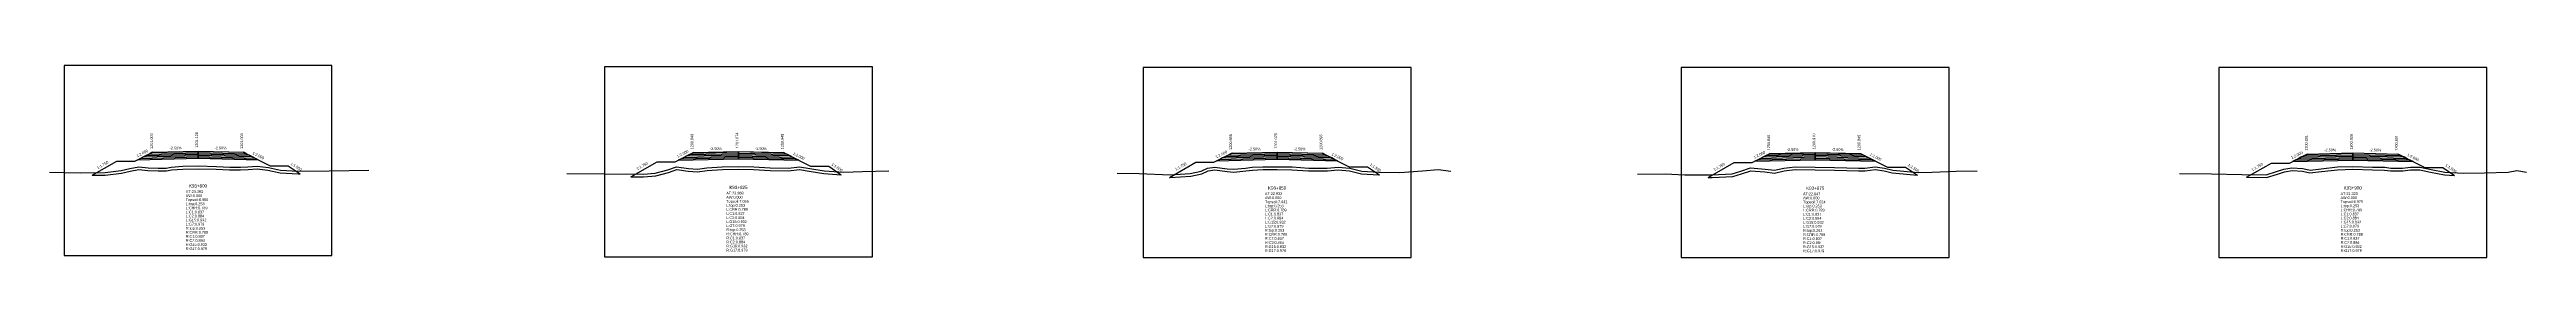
# Model space of a CAD drawing. Extents: x -7 to 78429, y 1189 to 1262.
# Drawn here: x 19888.7 to 20163.3, y 1189.3 to 1210.6 of the extents above; entities that cross this region are included whole.
import ezdxf
from ezdxf.enums import TextEntityAlignment as Align

# ---------------------------------------------------------------- set-up
doc = ezdxf.new("R2010")
doc.units = 0

msp = doc.modelspace()

# ---------------------------------------------------------------- linework, layer by layer
at = {"layer": 'A4_BORDER', "color": 7}
for points in [[(19890.336, 1189.597), (19920.036, 1189.597), (19920.036, 1210.597), (19890.336, 1210.597), (19890.336, 1189.597)], [(19950.241, 1189.426), (19979.941, 1189.426), (19979.941, 1210.426), (19950.241, 1210.426), (19950.241, 1189.426)], [(20009.95, 1189.367), (20039.65, 1189.367), (20039.65, 1210.367), (20009.95, 1210.367), (20009.95, 1189.367)], [(20069.595, 1189.348), (20099.295, 1189.348), (20099.295, 1210.348), (20069.595, 1210.348), (20069.595, 1189.348)], [(20129.172, 1189.375), (20158.872, 1189.375), (20158.872, 1210.375), (20129.172, 1210.375), (20129.172, 1189.375)]]:
    msp.add_lwpolyline(points, dxfattribs=at)
at = {"layer": 'CLEAR_GROUND', "color": 8}
for points in [[(19893.464, 1198.447), (19894.909, 1198.469), (19896.72, 1198.673), (19897.672, 1198.918), (19898.644, 1199.074), (19899.628, 1198.973), (19900.755, 1198.942), (19901.675, 1198.949), (19902.244, 1199.049), (19903.501, 1199.141), (19905.192, 1199.18), (19907.215, 1199.13), (19908.694, 1199.04), (19909.891, 1199.048), (19910.744, 1199.074), (19911.746, 1199.168), (19912.936, 1199.008), (19914.295, 1198.709), (19916.287, 1198.622), (19916.505, 1198.624)], [(19953.164, 1198.276), (19954.568, 1198.261), (19955.929, 1198.395), (19957.34, 1198.774), (19958.25, 1199.088), (19959.534, 1198.897), (19960.543, 1198.831), (19961.616, 1198.969), (19963.309, 1199.098), (19965.092, 1199.111), (19966.77, 1199.1), (19968.593, 1198.969), (19970.635, 1198.937), (19971.851, 1199.082), (19972.938, 1198.912), (19974.563, 1198.653), (19976.49, 1198.516)], [(20012.864, 1198.217), (20012.955, 1198.214), (20015.218, 1198.352), (20016.453, 1198.617), (20017.17, 1198.929), (20017.897, 1199.045), (20019.244, 1198.881), (20020.006, 1198.81), (20021.312, 1198.948), (20022.071, 1199.031), (20023.233, 1199.095), (20024.799, 1199.088), (20026.447, 1199.066), (20028.285, 1198.954), (20028.99, 1198.927), (20030.373, 1198.943), (20031.565, 1199.043), (20032.813, 1198.939), (20034.151, 1198.619), (20036.061, 1198.499), (20036.146, 1198.498)], [(20072.564, 1198.198), (20073.007, 1198.198), (20075.298, 1198.322), (20076.29, 1198.614), (20077.302, 1198.954), (20078.874, 1198.822), (20079.931, 1198.696), (20081.001, 1198.923), (20082.228, 1199.078), (20084.446, 1199.043), (20086.588, 1199.017), (20087.947, 1198.974), (20089.244, 1198.924), (20089.974, 1198.951), (20091.096, 1199.09), (20092.069, 1198.94), (20092.983, 1198.707), (20095.767, 1198.464)], [(20132.264, 1198.225), (20134.475, 1198.208), (20135.68, 1198.589), (20136.449, 1198.83), (20137.293, 1198.987), (20138.449, 1198.894), (20139.281, 1198.727), (20140.551, 1198.852), (20142.353, 1199.07), (20144.042, 1199.113), (20146.196, 1199.059), (20147.542, 1199.029), (20148.213, 1198.938), (20149.574, 1198.954), (20150.426, 1199.051), (20151.447, 1199.036), (20152.658, 1198.777), (20154.193, 1198.511), (20155.312, 1198.441)]]:
    msp.add_lwpolyline(points, dxfattribs=at)
at = {"layer": 'DESIGN_ROAD_TRIMMED', "color": 1}
for points in [[(19893.464, 1198.447), (19896.186, 1200.003), (19898.186, 1200.003), (19900.186, 1201.003), (19900.186, 1201.003), (19900.081, 1200.95), (19900.081, 1200.95), (19899.765, 1200.792), (19899.765, 1200.792), (19899.449, 1200.635), (19899.449, 1200.635), (19899.133, 1200.477), (19899.133, 1200.477), (19898.818, 1200.319), (19898.818, 1200.319), (19898.502, 1200.161), (19905.186, 1200.328), (19905.186, 1200.478), (19905.186, 1200.478), (19905.186, 1200.628), (19905.186, 1200.628), (19905.186, 1200.778), (19905.186, 1200.778), (19905.186, 1200.928), (19905.186, 1200.928), (19905.186, 1201.078), (19905.186, 1201.078), (19905.186, 1201.128), (19905.186, 1201.128), (19905.186, 1201.128), (19905.186, 1201.128), (19905.186, 1201.128), (19905.186, 1201.078), (19905.186, 1201.078), (19905.186, 1200.928), (19905.186, 1200.928), (19905.186, 1200.778), (19905.186, 1200.778), (19905.186, 1200.628), (19905.186, 1200.628), (19905.186, 1200.478), (19905.186, 1200.478), (19905.186, 1200.328), (19911.87, 1200.161), (19911.555, 1200.319), (19911.555, 1200.319), (19911.239, 1200.477), (19911.239, 1200.477), (19910.923, 1200.635), (19910.923, 1200.635), (19910.607, 1200.792), (19910.607, 1200.792), (19910.291, 1200.95), (19910.291, 1200.95), (19910.186, 1201.003), (19910.186, 1201.003), (19913.186, 1199.503), (19915.186, 1199.503), (19916.505, 1198.624)], [(19953.164, 1198.276), (19956.091, 1199.949), (19958.091, 1199.949), (19960.091, 1200.949), (19960.091, 1200.949), (19959.986, 1200.896), (19959.986, 1200.896), (19959.67, 1200.738), (19959.67, 1200.738), (19959.354, 1200.581), (19959.354, 1200.581), (19959.038, 1200.423), (19959.038, 1200.423), (19958.723, 1200.265), (19958.723, 1200.265), (19958.407, 1200.107), (19965.091, 1200.274), (19965.091, 1200.424), (19965.091, 1200.424), (19965.091, 1200.574), (19965.091, 1200.574), (19965.091, 1200.724), (19965.091, 1200.724), (19965.091, 1200.874), (19965.091, 1200.874), (19965.091, 1201.024), (19965.091, 1201.024), (19965.091, 1201.074), (19965.091, 1201.074), (19965.091, 1201.074), (19965.091, 1201.074), (19965.091, 1201.074), (19965.091, 1201.024), (19965.091, 1201.024), (19965.091, 1200.874), (19965.091, 1200.874), (19965.091, 1200.724), (19965.091, 1200.724), (19965.091, 1200.574), (19965.091, 1200.574), (19965.091, 1200.424), (19965.091, 1200.424), (19965.091, 1200.274), (19971.775, 1200.107), (19971.459, 1200.265), (19971.459, 1200.265), (19971.144, 1200.423), (19971.144, 1200.423), (19970.828, 1200.581), (19970.828, 1200.581), (19970.512, 1200.738), (19970.512, 1200.738), (19970.196, 1200.896), (19970.196, 1200.896), (19970.091, 1200.949), (19970.091, 1200.949), (19973.091, 1199.449), (19975.091, 1199.449), (19976.49, 1198.516)], [(20012.864, 1198.217), (20015.8, 1199.895), (20017.8, 1199.895), (20019.8, 1200.895), (20019.8, 1200.895), (20019.695, 1200.842), (20019.695, 1200.842), (20019.379, 1200.684), (20019.379, 1200.684), (20019.063, 1200.527), (20019.063, 1200.527), (20018.747, 1200.369), (20018.747, 1200.369), (20018.432, 1200.211), (20018.432, 1200.211), (20018.116, 1200.053), (20024.8, 1200.22), (20024.8, 1200.37), (20024.8, 1200.37), (20024.8, 1200.52), (20024.8, 1200.52), (20024.8, 1200.67), (20024.8, 1200.67), (20024.8, 1200.82), (20024.8, 1200.82), (20024.8, 1200.97), (20024.8, 1200.97), (20024.8, 1201.02), (20024.8, 1201.02), (20024.8, 1201.02), (20024.8, 1201.02), (20024.8, 1201.02), (20024.8, 1200.97), (20024.8, 1200.97), (20024.8, 1200.82), (20024.8, 1200.82), (20024.8, 1200.67), (20024.8, 1200.67), (20024.8, 1200.52), (20024.8, 1200.52), (20024.8, 1200.37), (20024.8, 1200.37), (20024.8, 1200.22), (20031.484, 1200.053), (20031.168, 1200.211), (20031.168, 1200.211), (20030.853, 1200.369), (20030.853, 1200.369), (20030.537, 1200.527), (20030.537, 1200.527), (20030.221, 1200.684), (20030.221, 1200.684), (20029.905, 1200.842), (20029.905, 1200.842), (20029.8, 1200.895), (20029.8, 1200.895), (20032.8, 1199.395), (20034.8, 1199.395), (20036.146, 1198.498)], [(20072.564, 1198.198), (20075.445, 1199.845), (20077.445, 1199.845), (20079.445, 1200.845), (20079.445, 1200.845), (20079.34, 1200.792), (20079.34, 1200.792), (20079.024, 1200.634), (20079.024, 1200.634), (20078.708, 1200.477), (20078.708, 1200.477), (20078.393, 1200.319), (20078.393, 1200.319), (20078.077, 1200.161), (20078.077, 1200.161), (20077.761, 1200.003), (20084.445, 1200.17), (20084.445, 1200.32), (20084.445, 1200.32), (20084.445, 1200.47), (20084.445, 1200.47), (20084.445, 1200.62), (20084.445, 1200.62), (20084.445, 1200.77), (20084.445, 1200.77), (20084.445, 1200.92), (20084.445, 1200.92), (20084.445, 1200.97), (20084.445, 1200.97), (20084.445, 1200.97), (20084.445, 1200.97), (20084.445, 1200.97), (20084.445, 1200.92), (20084.445, 1200.92), (20084.445, 1200.77), (20084.445, 1200.77), (20084.445, 1200.62), (20084.445, 1200.62), (20084.445, 1200.47), (20084.445, 1200.47), (20084.445, 1200.32), (20084.445, 1200.32), (20084.445, 1200.17), (20091.13, 1200.003), (20090.814, 1200.161), (20090.814, 1200.161), (20090.498, 1200.319), (20090.498, 1200.319), (20090.182, 1200.477), (20090.182, 1200.477), (20089.866, 1200.634), (20089.866, 1200.634), (20089.551, 1200.792), (20089.551, 1200.792), (20089.445, 1200.845), (20089.445, 1200.845), (20092.445, 1199.345), (20094.445, 1199.345), (20095.767, 1198.464)], [(20132.264, 1198.225), (20135.022, 1199.801), (20137.022, 1199.801), (20139.022, 1200.801), (20139.022, 1200.801), (20138.916, 1200.748), (20138.916, 1200.748), (20138.601, 1200.59), (20138.601, 1200.59), (20138.285, 1200.433), (20138.285, 1200.433), (20137.969, 1200.275), (20137.969, 1200.275), (20137.653, 1200.117), (20137.653, 1200.117), (20137.338, 1199.959), (20144.022, 1200.126), (20144.022, 1200.276), (20144.022, 1200.276), (20144.022, 1200.426), (20144.022, 1200.426), (20144.022, 1200.576), (20144.022, 1200.576), (20144.022, 1200.726), (20144.022, 1200.726), (20144.022, 1200.876), (20144.022, 1200.876), (20144.022, 1200.926), (20144.022, 1200.926), (20144.022, 1200.926), (20144.022, 1200.926), (20144.022, 1200.926), (20144.022, 1200.876), (20144.022, 1200.876), (20144.022, 1200.726), (20144.022, 1200.726), (20144.022, 1200.576), (20144.022, 1200.576), (20144.022, 1200.426), (20144.022, 1200.426), (20144.022, 1200.276), (20144.022, 1200.276), (20144.022, 1200.126), (20150.706, 1199.959), (20150.39, 1200.117), (20150.39, 1200.117), (20150.074, 1200.275), (20150.074, 1200.275), (20149.759, 1200.433), (20149.759, 1200.433), (20149.443, 1200.59), (20149.443, 1200.59), (20149.127, 1200.748), (20149.127, 1200.748), (20149.022, 1200.801), (20149.022, 1200.801), (20152.022, 1199.301), (20154.022, 1199.301), (20155.312, 1198.441)]]:
    msp.add_lwpolyline(points, dxfattribs=at)
at = {"layer": 'FINISHED_ROAD', "color": 2}
for points in [[(19896.186, 1200.003), (19898.186, 1200.003), (19900.186, 1201.003), (19900.186, 1201.003), (19905.186, 1201.128), (19910.186, 1201.003), (19910.186, 1201.003), (19913.186, 1199.503), (19915.186, 1199.503)], [(19956.091, 1199.949), (19958.091, 1199.949), (19960.091, 1200.949), (19960.091, 1200.949), (19965.091, 1201.074), (19970.091, 1200.949), (19970.091, 1200.949), (19973.091, 1199.449), (19975.091, 1199.449)], [(20015.8, 1199.895), (20017.8, 1199.895), (20019.8, 1200.895), (20019.8, 1200.895), (20024.8, 1201.02), (20029.8, 1200.895), (20029.8, 1200.895), (20032.8, 1199.395), (20034.8, 1199.395)], [(20075.445, 1199.845), (20077.445, 1199.845), (20079.445, 1200.845), (20079.445, 1200.845), (20084.445, 1200.97), (20089.445, 1200.845), (20089.445, 1200.845), (20092.445, 1199.345), (20094.445, 1199.345)], [(20135.022, 1199.801), (20137.022, 1199.801), (20139.022, 1200.801), (20139.022, 1200.801), (20144.022, 1200.926), (20149.022, 1200.801), (20149.022, 1200.801), (20152.022, 1199.301), (20154.022, 1199.301)]]:
    msp.add_lwpolyline(points, dxfattribs=at)
at = {"layer": 'LAYER_0', "color": 4}
for points in [[(19900.186, 1201.003), (19900.081, 1200.95), (19905.186, 1201.078), (19905.186, 1201.128)], [(19960.091, 1200.949), (19959.986, 1200.896), (19965.091, 1201.024), (19965.091, 1201.074)], [(20019.8, 1200.895), (20019.695, 1200.842), (20024.8, 1200.97), (20024.8, 1201.02)], [(20079.445, 1200.845), (20079.34, 1200.792), (20084.445, 1200.92), (20084.445, 1200.97)], [(20139.022, 1200.801), (20138.916, 1200.748), (20144.022, 1200.876), (20144.022, 1200.926)]]:
    msp.add_lwpolyline(points, dxfattribs=at)
at = {"layer": 'LAYER_1', "color": 4}
for points in [[(19900.081, 1200.95), (19899.765, 1200.792), (19905.186, 1200.928), (19905.186, 1201.078)], [(19959.986, 1200.896), (19959.67, 1200.738), (19965.091, 1200.874), (19965.091, 1201.024)], [(20019.695, 1200.842), (20019.379, 1200.684), (20024.8, 1200.82), (20024.8, 1200.97)], [(20079.34, 1200.792), (20079.024, 1200.634), (20084.445, 1200.77), (20084.445, 1200.92)], [(20138.916, 1200.748), (20138.601, 1200.59), (20144.022, 1200.726), (20144.022, 1200.876)]]:
    msp.add_lwpolyline(points, dxfattribs=at)
at = {"layer": 'LAYER_10', "color": 6}
for points in [[(19911.239, 1200.477), (19911.555, 1200.319), (19905.186, 1200.478), (19905.186, 1200.628)], [(19971.144, 1200.423), (19971.459, 1200.265), (19965.091, 1200.424), (19965.091, 1200.574)], [(20030.853, 1200.369), (20031.168, 1200.211), (20024.8, 1200.37), (20024.8, 1200.52)], [(20090.498, 1200.319), (20090.814, 1200.161), (20084.445, 1200.32), (20084.445, 1200.47)], [(20150.074, 1200.275), (20150.39, 1200.117), (20144.022, 1200.276), (20144.022, 1200.426)]]:
    msp.add_lwpolyline(points, dxfattribs=at)
at = {"layer": 'LAYER_11', "color": 6}
for points in [[(19911.555, 1200.319), (19911.87, 1200.161), (19905.186, 1200.328), (19905.186, 1200.478)], [(19971.459, 1200.265), (19971.775, 1200.107), (19965.091, 1200.274), (19965.091, 1200.424)], [(20031.168, 1200.211), (20031.484, 1200.053), (20024.8, 1200.22), (20024.8, 1200.37)], [(20090.814, 1200.161), (20091.13, 1200.003), (20084.445, 1200.17), (20084.445, 1200.32)], [(20150.39, 1200.117), (20150.706, 1199.959), (20144.022, 1200.126), (20144.022, 1200.276)]]:
    msp.add_lwpolyline(points, dxfattribs=at)
at = {"layer": 'LAYER_2', "color": 4}
for points in [[(19899.765, 1200.792), (19899.449, 1200.635), (19905.186, 1200.778), (19905.186, 1200.928)], [(19959.67, 1200.738), (19959.354, 1200.581), (19965.091, 1200.724), (19965.091, 1200.874)], [(20019.379, 1200.684), (20019.063, 1200.527), (20024.8, 1200.67), (20024.8, 1200.82)], [(20079.024, 1200.634), (20078.708, 1200.477), (20084.445, 1200.62), (20084.445, 1200.77)], [(20138.601, 1200.59), (20138.285, 1200.433), (20144.022, 1200.576), (20144.022, 1200.726)]]:
    msp.add_lwpolyline(points, dxfattribs=at)
at = {"layer": 'LAYER_3', "color": 4}
for points in [[(19899.449, 1200.635), (19899.133, 1200.477), (19905.186, 1200.628), (19905.186, 1200.778)], [(19959.354, 1200.581), (19959.038, 1200.423), (19965.091, 1200.574), (19965.091, 1200.724)], [(20019.063, 1200.527), (20018.747, 1200.369), (20024.8, 1200.52), (20024.8, 1200.67)], [(20078.708, 1200.477), (20078.393, 1200.319), (20084.445, 1200.47), (20084.445, 1200.62)], [(20138.285, 1200.433), (20137.969, 1200.275), (20144.022, 1200.426), (20144.022, 1200.576)]]:
    msp.add_lwpolyline(points, dxfattribs=at)
at = {"layer": 'LAYER_4', "color": 4}
for points in [[(19899.133, 1200.477), (19898.818, 1200.319), (19905.186, 1200.478), (19905.186, 1200.628)], [(19959.038, 1200.423), (19958.723, 1200.265), (19965.091, 1200.424), (19965.091, 1200.574)], [(20018.747, 1200.369), (20018.432, 1200.211), (20024.8, 1200.37), (20024.8, 1200.52)], [(20078.393, 1200.319), (20078.077, 1200.161), (20084.445, 1200.32), (20084.445, 1200.47)], [(20137.969, 1200.275), (20137.653, 1200.117), (20144.022, 1200.276), (20144.022, 1200.426)]]:
    msp.add_lwpolyline(points, dxfattribs=at)
at = {"layer": 'LAYER_5', "color": 4}
for points in [[(19898.818, 1200.319), (19898.502, 1200.161), (19905.186, 1200.328), (19905.186, 1200.478)], [(19958.723, 1200.265), (19958.407, 1200.107), (19965.091, 1200.274), (19965.091, 1200.424)], [(20018.432, 1200.211), (20018.116, 1200.053), (20024.8, 1200.22), (20024.8, 1200.37)], [(20078.077, 1200.161), (20077.761, 1200.003), (20084.445, 1200.17), (20084.445, 1200.32)], [(20137.653, 1200.117), (20137.338, 1199.959), (20144.022, 1200.126), (20144.022, 1200.276)]]:
    msp.add_lwpolyline(points, dxfattribs=at)
at = {"layer": 'LAYER_6', "color": 6}
for points in [[(19910.186, 1201.003), (19910.291, 1200.95), (19905.186, 1201.078), (19905.186, 1201.128)], [(19970.091, 1200.949), (19970.196, 1200.896), (19965.091, 1201.024), (19965.091, 1201.074)], [(20029.8, 1200.895), (20029.905, 1200.842), (20024.8, 1200.97), (20024.8, 1201.02)], [(20089.445, 1200.845), (20089.551, 1200.792), (20084.445, 1200.92), (20084.445, 1200.97)], [(20149.022, 1200.801), (20149.127, 1200.748), (20144.022, 1200.876), (20144.022, 1200.926)]]:
    msp.add_lwpolyline(points, dxfattribs=at)
at = {"layer": 'LAYER_7', "color": 6}
for points in [[(19910.291, 1200.95), (19910.607, 1200.792), (19905.186, 1200.928), (19905.186, 1201.078)], [(19970.196, 1200.896), (19970.512, 1200.738), (19965.091, 1200.874), (19965.091, 1201.024)], [(20029.905, 1200.842), (20030.221, 1200.684), (20024.8, 1200.82), (20024.8, 1200.97)], [(20089.551, 1200.792), (20089.866, 1200.634), (20084.445, 1200.77), (20084.445, 1200.92)], [(20149.127, 1200.748), (20149.443, 1200.59), (20144.022, 1200.726), (20144.022, 1200.876)]]:
    msp.add_lwpolyline(points, dxfattribs=at)
at = {"layer": 'LAYER_8', "color": 6}
for points in [[(19910.607, 1200.792), (19910.923, 1200.635), (19905.186, 1200.778), (19905.186, 1200.928)], [(19970.512, 1200.738), (19970.828, 1200.581), (19965.091, 1200.724), (19965.091, 1200.874)], [(20030.221, 1200.684), (20030.537, 1200.527), (20024.8, 1200.67), (20024.8, 1200.82)], [(20089.866, 1200.634), (20090.182, 1200.477), (20084.445, 1200.62), (20084.445, 1200.77)], [(20149.443, 1200.59), (20149.759, 1200.433), (20144.022, 1200.576), (20144.022, 1200.726)]]:
    msp.add_lwpolyline(points, dxfattribs=at)
at = {"layer": 'LAYER_9', "color": 6}
for points in [[(19910.923, 1200.635), (19911.239, 1200.477), (19905.186, 1200.628), (19905.186, 1200.778)], [(19970.828, 1200.581), (19971.144, 1200.423), (19965.091, 1200.574), (19965.091, 1200.724)], [(20030.537, 1200.527), (20030.853, 1200.369), (20024.8, 1200.52), (20024.8, 1200.67)], [(20090.182, 1200.477), (20090.498, 1200.319), (20084.445, 1200.47), (20084.445, 1200.62)], [(20149.759, 1200.433), (20150.074, 1200.275), (20144.022, 1200.426), (20144.022, 1200.576)]]:
    msp.add_lwpolyline(points, dxfattribs=at)
at = {"layer": 'NATURAL_GROUND', "color": 3}
for points in [[(19888.728, 1198.786), (19892.127, 1198.727), (19894.89, 1198.769), (19896.666, 1198.969), (19897.611, 1199.212), (19898.635, 1199.376), (19899.647, 1199.273), (19900.758, 1199.242), (19901.648, 1199.249), (19902.207, 1199.347), (19903.486, 1199.441), (19905.192, 1199.48), (19907.228, 1199.43), (19908.702, 1199.34), (19909.885, 1199.348), (19910.725, 1199.374), (19911.752, 1199.47), (19912.988, 1199.304), (19914.334, 1199.008), (19916.292, 1198.922), (19919.728, 1198.954), (19924.122, 1199.005)], [(19946.059, 1198.659), (19950.246, 1198.608), (19954.555, 1198.561), (19955.875, 1198.691), (19957.252, 1199.061), (19958.221, 1199.395), (19959.566, 1199.196), (19960.534, 1199.132), (19961.585, 1199.268), (19963.296, 1199.398), (19965.092, 1199.411), (19966.782, 1199.4), (19968.606, 1199.269), (19970.619, 1199.237), (19971.857, 1199.385), (19972.985, 1199.208), (19974.597, 1198.951), (19976.757, 1198.798), (19978.843, 1198.852), (19981.774, 1198.945)], [(20007.062, 1198.68), (20009.508, 1198.641), (20012.951, 1198.514), (20015.177, 1198.65), (20016.361, 1198.904), (20017.085, 1199.219), (20017.891, 1199.348), (20019.276, 1199.179), (20020.004, 1199.111), (20021.28, 1199.246), (20022.046, 1199.33), (20023.225, 1199.395), (20024.802, 1199.388), (20026.458, 1199.366), (20028.3, 1199.254), (20028.994, 1199.227), (20030.359, 1199.243), (20031.565, 1199.344), (20032.861, 1199.236), (20034.196, 1198.917), (20036.073, 1198.799), (20038.384, 1198.76), (20040.918, 1198.942), (20042.635, 1199.096), (20044.071, 1198.911)], [(20064.756, 1198.586), (20067.826, 1198.601), (20069.986, 1198.5), (20072.999, 1198.498), (20075.247, 1198.62), (20076.2, 1198.9), (20077.265, 1199.258), (20078.904, 1199.121), (20079.917, 1199), (20080.951, 1199.219), (20082.211, 1199.378), (20084.45, 1199.343), (20086.594, 1199.317), (20087.957, 1199.274), (20089.244, 1199.224), (20089.95, 1199.25), (20091.1, 1199.393), (20092.129, 1199.234), (20093.033, 1199.004), (20095.871, 1198.756), (20097.415, 1198.776), (20100.065, 1198.901), (20102.384, 1198.937)], [(20124.81, 1198.652), (20128.38, 1198.622), (20131.743, 1198.529), (20134.43, 1198.508), (20135.59, 1198.875), (20136.377, 1199.122), (20137.278, 1199.289), (20138.491, 1199.192), (20139.297, 1199.03), (20140.519, 1199.15), (20142.331, 1199.37), (20144.042, 1199.413), (20146.203, 1199.359), (20147.566, 1199.329), (20148.232, 1199.238), (20149.556, 1199.254), (20150.411, 1199.351), (20151.481, 1199.336), (20152.715, 1199.072), (20154.228, 1198.809), (20156.329, 1198.678), (20158.631, 1198.702), (20161.236, 1198.809), (20162.198, 1198.966), (20163.28, 1198.812)]]:
    msp.add_lwpolyline(points, dxfattribs=at)
at = {"layer": 'STRUCTURE_LEFT', "color": 4}
for points in [[(19900.186, 1201.003), (19900.081, 1200.95), (19900.081, 1200.95), (19899.765, 1200.792), (19899.765, 1200.792), (19899.449, 1200.635), (19899.449, 1200.635), (19899.133, 1200.477), (19899.133, 1200.477), (19898.818, 1200.319), (19898.818, 1200.319), (19898.502, 1200.161), (19905.186, 1200.328), (19905.186, 1200.478), (19905.186, 1200.478), (19905.186, 1200.628), (19905.186, 1200.628), (19905.186, 1200.778), (19905.186, 1200.778), (19905.186, 1200.928), (19905.186, 1200.928), (19905.186, 1201.078), (19905.186, 1201.078), (19905.186, 1201.128), (19905.186, 1201.128)], [(19960.091, 1200.949), (19959.986, 1200.896), (19959.986, 1200.896), (19959.67, 1200.738), (19959.67, 1200.738), (19959.354, 1200.581), (19959.354, 1200.581), (19959.038, 1200.423), (19959.038, 1200.423), (19958.723, 1200.265), (19958.723, 1200.265), (19958.407, 1200.107), (19965.091, 1200.274), (19965.091, 1200.424), (19965.091, 1200.424), (19965.091, 1200.574), (19965.091, 1200.574), (19965.091, 1200.724), (19965.091, 1200.724), (19965.091, 1200.874), (19965.091, 1200.874), (19965.091, 1201.024), (19965.091, 1201.024), (19965.091, 1201.074), (19965.091, 1201.074)], [(20019.8, 1200.895), (20019.695, 1200.842), (20019.695, 1200.842), (20019.379, 1200.684), (20019.379, 1200.684), (20019.063, 1200.527), (20019.063, 1200.527), (20018.747, 1200.369), (20018.747, 1200.369), (20018.432, 1200.211), (20018.432, 1200.211), (20018.116, 1200.053), (20024.8, 1200.22), (20024.8, 1200.37), (20024.8, 1200.37), (20024.8, 1200.52), (20024.8, 1200.52), (20024.8, 1200.67), (20024.8, 1200.67), (20024.8, 1200.82), (20024.8, 1200.82), (20024.8, 1200.97), (20024.8, 1200.97), (20024.8, 1201.02), (20024.8, 1201.02)], [(20079.445, 1200.845), (20079.34, 1200.792), (20079.34, 1200.792), (20079.024, 1200.634), (20079.024, 1200.634), (20078.708, 1200.477), (20078.708, 1200.477), (20078.393, 1200.319), (20078.393, 1200.319), (20078.077, 1200.161), (20078.077, 1200.161), (20077.761, 1200.003), (20084.445, 1200.17), (20084.445, 1200.32), (20084.445, 1200.32), (20084.445, 1200.47), (20084.445, 1200.47), (20084.445, 1200.62), (20084.445, 1200.62), (20084.445, 1200.77), (20084.445, 1200.77), (20084.445, 1200.92), (20084.445, 1200.92), (20084.445, 1200.97), (20084.445, 1200.97)], [(20139.022, 1200.801), (20138.916, 1200.748), (20138.916, 1200.748), (20138.601, 1200.59), (20138.601, 1200.59), (20138.285, 1200.433), (20138.285, 1200.433), (20137.969, 1200.275), (20137.969, 1200.275), (20137.653, 1200.117), (20137.653, 1200.117), (20137.338, 1199.959), (20144.022, 1200.126), (20144.022, 1200.276), (20144.022, 1200.276), (20144.022, 1200.426), (20144.022, 1200.426), (20144.022, 1200.576), (20144.022, 1200.576), (20144.022, 1200.726), (20144.022, 1200.726), (20144.022, 1200.876), (20144.022, 1200.876), (20144.022, 1200.926), (20144.022, 1200.926)]]:
    msp.add_lwpolyline(points, dxfattribs=at)
at = {"layer": 'STRUCTURE_RIGHT', "color": 6}
for points in [[(19905.186, 1201.128), (19905.186, 1201.128), (19905.186, 1201.078), (19905.186, 1201.078), (19905.186, 1200.928), (19905.186, 1200.928), (19905.186, 1200.778), (19905.186, 1200.778), (19905.186, 1200.628), (19905.186, 1200.628), (19905.186, 1200.478), (19905.186, 1200.478), (19905.186, 1200.328), (19911.87, 1200.161), (19911.555, 1200.319), (19911.555, 1200.319), (19911.239, 1200.477), (19911.239, 1200.477), (19910.923, 1200.635), (19910.923, 1200.635), (19910.607, 1200.792), (19910.607, 1200.792), (19910.291, 1200.95), (19910.291, 1200.95), (19910.186, 1201.003)], [(19965.091, 1201.074), (19965.091, 1201.074), (19965.091, 1201.024), (19965.091, 1201.024), (19965.091, 1200.874), (19965.091, 1200.874), (19965.091, 1200.724), (19965.091, 1200.724), (19965.091, 1200.574), (19965.091, 1200.574), (19965.091, 1200.424), (19965.091, 1200.424), (19965.091, 1200.274), (19971.775, 1200.107), (19971.459, 1200.265), (19971.459, 1200.265), (19971.144, 1200.423), (19971.144, 1200.423), (19970.828, 1200.581), (19970.828, 1200.581), (19970.512, 1200.738), (19970.512, 1200.738), (19970.196, 1200.896), (19970.196, 1200.896), (19970.091, 1200.949)], [(20024.8, 1201.02), (20024.8, 1201.02), (20024.8, 1200.97), (20024.8, 1200.97), (20024.8, 1200.82), (20024.8, 1200.82), (20024.8, 1200.67), (20024.8, 1200.67), (20024.8, 1200.52), (20024.8, 1200.52), (20024.8, 1200.37), (20024.8, 1200.37), (20024.8, 1200.22), (20031.484, 1200.053), (20031.168, 1200.211), (20031.168, 1200.211), (20030.853, 1200.369), (20030.853, 1200.369), (20030.537, 1200.527), (20030.537, 1200.527), (20030.221, 1200.684), (20030.221, 1200.684), (20029.905, 1200.842), (20029.905, 1200.842), (20029.8, 1200.895)], [(20084.445, 1200.97), (20084.445, 1200.97), (20084.445, 1200.92), (20084.445, 1200.92), (20084.445, 1200.77), (20084.445, 1200.77), (20084.445, 1200.62), (20084.445, 1200.62), (20084.445, 1200.47), (20084.445, 1200.47), (20084.445, 1200.32), (20084.445, 1200.32), (20084.445, 1200.17), (20091.13, 1200.003), (20090.814, 1200.161), (20090.814, 1200.161), (20090.498, 1200.319), (20090.498, 1200.319), (20090.182, 1200.477), (20090.182, 1200.477), (20089.866, 1200.634), (20089.866, 1200.634), (20089.551, 1200.792), (20089.551, 1200.792), (20089.445, 1200.845)], [(20144.022, 1200.926), (20144.022, 1200.926), (20144.022, 1200.876), (20144.022, 1200.876), (20144.022, 1200.726), (20144.022, 1200.726), (20144.022, 1200.576), (20144.022, 1200.576), (20144.022, 1200.426), (20144.022, 1200.426), (20144.022, 1200.276), (20144.022, 1200.276), (20144.022, 1200.126), (20150.706, 1199.959), (20150.39, 1200.117), (20150.39, 1200.117), (20150.074, 1200.275), (20150.074, 1200.275), (20149.759, 1200.433), (20149.759, 1200.433), (20149.443, 1200.59), (20149.443, 1200.59), (20149.127, 1200.748), (20149.127, 1200.748), (20149.022, 1200.801)]]:
    msp.add_lwpolyline(points, dxfattribs=at)

# ---------------------------------------------------------------- texts
at = {"layer": 'INFO_TEXT'}
for s, p in [('AT:23.393', (19903.836, 1196.497)), ('AW:0.000', (19903.836, 1196.047)), ('Topsoil:6.950', (19903.836, 1195.597)), ('L:top:0.253', (19903.836, 1195.147)), ('L:CRR:0.789', (19903.836, 1194.697)), ('L:C1:0.837', (19903.836, 1194.247)), ('AT:23.968', (19963.741, 1196.326)), ('AW:0.000', (19963.741, 1195.876)), ('Topsoil:7.056', (19963.741, 1195.426)), ('L:top:0.253', (19963.741, 1194.976)), ('L:CRR:0.789', (19963.741, 1194.526)), ('L:C1:0.837', (19963.741, 1194.076)), ('AT:22.932', (20023.45, 1196.267)), ('AW:0.000', (20023.45, 1195.817)), ('Topsoil:7.041', (20023.45, 1195.367)), ('L:top:0.253', (20023.45, 1194.917)), ('L:CRR:0.789', (20023.45, 1194.467)), ('L:C1:0.837', (20023.45, 1194.017)), ('AT:22.647', (20083.095, 1196.248)), ('AW:0.000', (20083.095, 1195.798)), ('Topsoil:7.024', (20083.095, 1195.348)), ('L:top:0.253', (20083.095, 1194.898)), ('L:CRR:0.789', (20083.095, 1194.448)), ('L:C1:0.837', (20083.095, 1193.998)), ('AT:21.323', (20142.672, 1196.275)), ('AW:0.000', (20142.672, 1195.825)), ('Topsoil:6.979', (20142.672, 1195.375)), ('L:top:0.253', (20142.672, 1194.925)), ('L:CRR:0.789', (20142.672, 1194.475)), ('L:C1:0.837', (20142.672, 1194.025)), ('L:C2:0.884', (19903.836, 1193.797)), ('L:G15:0.932', (19903.836, 1193.347)), ('L:G7:0.979', (19903.836, 1192.897)), ('R:top:0.253', (19903.836, 1192.447)), ('R:CRR:0.789', (19903.836, 1191.997)), ('R:C1:0.837', (19903.836, 1191.547)), ('L:C2:0.884', (19963.741, 1193.626)), ('L:G15:0.932', (19963.741, 1193.176)), ('L:G7:0.979', (19963.741, 1192.726)), ('R:top:0.253', (19963.741, 1192.276)), ('R:CRR:0.789', (19963.741, 1191.826)), ('R:C1:0.837', (19963.741, 1191.376)), ('L:C2:0.884', (20023.45, 1193.567)), ('L:G15:0.932', (20023.45, 1193.117)), ('L:G7:0.979', (20023.45, 1192.667)), ('R:top:0.253', (20023.45, 1192.217)), ('R:CRR:0.789', (20023.45, 1191.767)), ('R:C1:0.837', (20023.45, 1191.317)), ('L:C2:0.884', (20083.095, 1193.548)), ('L:G15:0.932', (20083.095, 1193.098)), ('L:G7:0.979', (20083.095, 1192.648)), ('R:top:0.253', (20083.095, 1192.198)), ('R:CRR:0.789', (20083.095, 1191.748)), ('R:C1:0.837', (20083.095, 1191.298)), ('L:C2:0.884', (20142.672, 1193.575)), ('L:G15:0.932', (20142.672, 1193.125)), ('L:G7:0.979', (20142.672, 1192.675)), ('R:top:0.253', (20142.672, 1192.225)), ('R:CRR:0.789', (20142.672, 1191.775)), ('R:C1:0.837', (20142.672, 1191.325)), ('R:C2:0.884', (19903.836, 1191.097)), ('R:G15:0.932', (19903.836, 1190.647)), ('R:G17:0.979', (19903.836, 1190.197)), ('R:C2:0.884', (19963.741, 1190.926)), ('R:G15:0.932', (19963.741, 1190.476)), ('R:G17:0.979', (19963.741, 1190.026)), ('R:C2:0.884', (20023.45, 1190.867)), ('R:G15:0.932', (20023.45, 1190.417)), ('R:G17:0.979', (20023.45, 1189.967)), ('R:C2:0.884', (20083.095, 1190.848)), ('R:G15:0.932', (20083.095, 1190.398)), ('R:G17:0.979', (20083.095, 1189.948)), ('R:C2:0.884', (20142.672, 1190.875)), ('R:G15:0.932', (20142.672, 1190.425)), ('R:G17:0.979', (20142.672, 1189.975))]:
    msp.add_text(s, height=0.3, dxfattribs=at).set_placement(p)
at = {"layer": 'LEFT_TEXT_H'}
for s, p in [('1201.003', (19900.186, 1201.363)), ('1200.949', (19960.091, 1201.309)), ('1200.895', (20019.8, 1201.255)), ('1200.845', (20079.445, 1201.205)), ('1200.801', (20139.022, 1201.161))]:
    msp.add_text(s, height=0.3, rotation=90, dxfattribs=at).set_placement(p)
at = {"layer": 'POINT_TEXT_H'}
for s, p in [('1201.128', (19905.186, 1201.488)), ('1201.074', (19965.091, 1201.434)), ('1201.020', (20024.8, 1201.38)), ('1200.970', (20084.445, 1201.33)), ('1200.926', (20144.022, 1201.286))]:
    msp.add_text(s, height=0.3, rotation=90, dxfattribs=at).set_placement(p)
at = {"layer": 'RIGHT_TEXT_H'}
for s, p in [('1201.003', (19910.186, 1201.363)), ('1200.949', (19970.091, 1201.309)), ('1200.895', (20029.8, 1201.255)), ('1200.845', (20089.445, 1201.205)), ('1200.801', (20149.022, 1201.161))]:
    msp.add_text(s, height=0.3, rotation=90, dxfattribs=at).set_placement(p)
at = {"layer": 'SLOPE_left'}
for s, rotation, p in [('1:1.750', 29.745, (19894.736, 1199.381)), ('1:2.000', 26.565, (19899.106, 1200.664)), ('1:1.750', 29.745, (19954.538, 1199.269)), ('1:2.000', 26.565, (19959.011, 1200.61)), ('1:1.750', 29.745, (20014.243, 1199.212)), ('1:2.000', 26.565, (20018.72, 1200.556)), ('1:1.750', 29.745, (20073.915, 1199.178)), ('1:2.000', 26.565, (20078.365, 1200.506)), ('1:1.750', 29.745, (20133.553, 1199.169)), ('1:2.000', 26.565, (20137.941, 1200.462))]:
    msp.add_text(s, height=0.3, rotation=rotation, dxfattribs=at).set_placement(p, align=Align.BOTTOM_CENTER)
at = {"layer": 'SLOPE_right'}
for s, rotation, p in [('1:2.000', -26.565, (19911.767, 1200.414)), ('1:1.500', -33.69, (19915.945, 1199.213)), ('1:2.000', -26.565, (19971.672, 1200.36)), ('1:2.000', -26.565, (20031.381, 1200.306)), ('1:2.000', -26.565, (20091.026, 1200.256)), ('1:2.000', -26.565, (20150.602, 1200.212)), ('1:1.500', -33.69, (19975.891, 1199.132)), ('1:1.500', -33.69, (20035.573, 1199.096)), ('1:1.500', -33.69, (20095.206, 1199.054)), ('1:1.500', -33.69, (20154.767, 1199.021))]:
    msp.add_text(s, height=0.3, rotation=rotation, dxfattribs=at).set_placement(p, align=Align.BOTTOM_CENTER)
at = {"layer": 'SLOPE_TEXT'}
for p in [(19902.686, 1201.305), (19907.686, 1201.305), (19962.591, 1201.252), (19967.591, 1201.252), (20022.3, 1201.197), (20027.3, 1201.197), (20081.945, 1201.148), (20086.945, 1201.148), (20141.522, 1201.103), (20146.522, 1201.103)]:
    msp.add_text('-2.50%', height=0.3, dxfattribs=at).set_placement(p, align=Align.CENTER)
at = {"layer": 'STATION_TITLE'}
for s, p in [('K93+800', (19905.186, 1197.097)), ('K93+825', (19965.091, 1196.926)), ('K93+850', (20024.8, 1196.867)), ('K93+875', (20084.445, 1196.848)), ('K93+900', (20144.022, 1196.875))]:
    msp.add_text(s, height=0.36, dxfattribs=at).set_placement(p, align=Align.CENTER)

doc.saveas('drawing.dxf')
